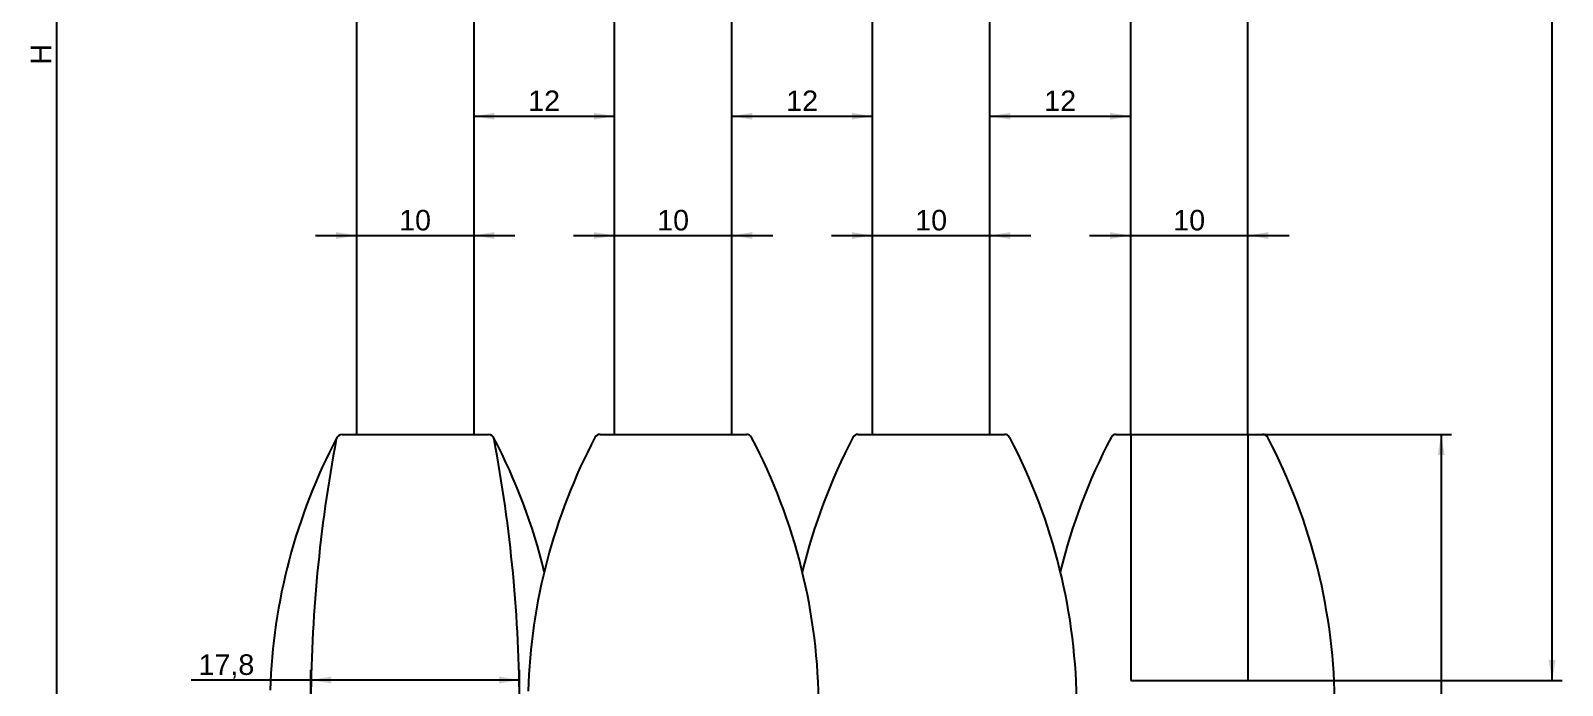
# Model space of a CAD drawing. Header units: millimetres. Extents: x -17 to 488, y 327 to 596.
# Drawn here: x 357.4 to 487.9, y 405.1 to 461 of the extents above; entities that cross this region are included whole.
import ezdxf
from ezdxf.enums import TextEntityAlignment as Align
from ezdxf.lldxf.tags import DXFTag

# ---------------------------------------------------------------- set-up
doc = ezdxf.new("R2010")
doc.units = ezdxf.units.MM
doc.layers.add('Default', color=7, linetype='Continuous')
doc.layers.add('DV3_Default', color=7, linetype='Continuous')
doc.styles.add('SEACAD_Arial', font='arial.ttf')
tags = doc.linetypes.add('CENTER2', pattern=[28.575, 19.05, -3.175, 3.175, -3.175]).pattern_tags.tags
tags[10:11] = [DXFTag(74, 4), DXFTag(75, 0), DXFTag(340, '0'), DXFTag(46, 0.0), DXFTag(50, 0.0), DXFTag(44, 0.0), DXFTag(45, 0.0)]
tags[8:9] = [DXFTag(74, 4), DXFTag(75, 0), DXFTag(340, '0'), DXFTag(46, 0.0), DXFTag(50, 0.0), DXFTag(44, 0.0), DXFTag(45, 0.0)]
tags[6:7] = [DXFTag(74, 4), DXFTag(75, 0), DXFTag(340, '0'), DXFTag(46, 0.0), DXFTag(50, 0.0), DXFTag(44, 0.0), DXFTag(45, 0.0)]
tags[4:5] = [DXFTag(74, 4), DXFTag(75, 0), DXFTag(340, '0'), DXFTag(46, 0.0), DXFTag(50, 0.0), DXFTag(44, 0.0), DXFTag(45, 0.0)]
doc.dimstyles.new('ISO', dxfattribs={"dimtxt": 1.75, "dimasz": 1.75, "dimexe": 0.875, "dimexo": 0, "dimgap": 0.4375, "dimtad": 1, "dimtxsty": 'SEACAD_Arial', "dimblk1": '_SE_FILLED', "dimblk2": '_SE_FILLED', "dimsah": 1, "dimcen": 0.875, "dimadec": 0, "dimazin": 0, "dimtfac": 0.5, "dimtdec": 3, "dimtmove": 0, "dimatfit": 3, "dimfxl": 1, "dimarcsym": 0})

# ---------------------------------------------------------------- blocks, each defined once
blk = doc.blocks.new('SE2')
at = {"layer": 'DV3_Default', "color": 7, "linetype": 'Continuous'}
for p, q in [((385.14, 556.03), (385.14, 426.53)), ((395.14, 556.03), (395.14, 426.53)), ((407.14, 426.53), (407.14, 556.03)), ((417.14, 426.53), (417.14, 556.03)), ((429.14, 426.53), (429.14, 556.03)), ((439.14, 426.53), (439.14, 556.03)), ((451.14, 426.53), (451.14, 556.03)), ((461.14, 426.53), (461.14, 556.03)), ((383.91, 426.53), (396.38, 426.53)), ((405.91, 426.53), (418.38, 426.53)), ((427.91, 426.53), (440.38, 426.53)), ((449.91, 426.53), (462.38, 426.53))]:
    blk.add_line(p, q, dxfattribs=at)
at = {"layer": 'DV3_Default', "color": 7, "linetype": 'CENTER2'}
for p, q in [((451.14, 426.53), (451.14, 405.53)), ((461.14, 426.53), (461.14, 405.53)), ((451.14, 405.53), (461.14, 405.53))]:
    blk.add_line(p, q, dxfattribs=at)
at = {"layer": 'DV3_Default', "color": 7, "linetype": 'Continuous'}
for centre, radius, start, end in [((427.59, 403.07), 49.85, 152.271, 178.0912), ((506.24, 402.9), 125, 169.2938, 179.8756), ((383.91, 426.03), 0.5, 90, 169.2938), ((396.38, 426.03), 0.5, 10.7062, 90), ((352.7, 403.07), 49.85, 13.6121, 27.729), ((274.04, 402.9), 125, 0.1246, 10.7062), ((449.59, 403.07), 49.85, 152.271, 178.2005), ((405.91, 426.03), 0.5, 90, 152.271), ((418.38, 426.03), 0.5, 27.729, 90), ((374.7, 403.07), 49.85, 0.1226, 27.729), ((471.59, 403.07), 49.85, 152.271, 166.3879), ((427.91, 426.03), 0.5, 90, 152.271), ((440.38, 426.03), 0.5, 27.729, 90), ((396.7, 403.07), 49.85, 0.1226, 27.729), ((493.59, 403.07), 49.85, 152.271, 166.3864), ((449.91, 426.03), 0.5, 90, 152.271), ((462.38, 426.03), 0.5, 27.729, 90), ((418.7, 403.07), 49.85, 0.1226, 27.729)]:
    blk.add_arc(centre, radius, start, end, dxfattribs=at)
blk = doc.blocks.new('DMBLK75')
at = {"layer": 'Default', "linetype": 'Continuous', "transparency": 16777216}
for points in [[(477.91, 424.78), (477.61, 426.53), (477.32, 424.78)], [(477.91, 346.28), (477.32, 346.28), (477.61, 344.53)]]:
    blk.add_hatch(color=7, dxfattribs=at).paths.add_polyline_path(points)
at = {"layer": 'Default', "color": 7, "linetype": 'Continuous', "transparency": 16777216}
for p, q in [((462.38, 426.53), (478.49, 426.53)), ((477.61, 426.53), (477.61, 344.53)), ((465.57, 344.53), (478.49, 344.53))]:
    blk.add_line(p, q, dxfattribs=at)
at = {"layer": 'Default', "color": 7, "linetype": 'Continuous', "transparency": 16777216, "style": 'SEACAD_Arial'}
blk.add_text('82', height=1.75, rotation=90, dxfattribs=at).set_placement((475.43, 384.16), align=Align.TOP_LEFT)
blk = doc.blocks.new('_SE_FILLED')
at = {"color": 0}
blk.add_line((0, 0), (-1, 0), dxfattribs=at)
blk.add_solid([(0, 0), (-1, -0.1665), (-1, 0.1665), (0, 0)], dxfattribs=at)
blk = doc.blocks.new('DMBLK76')
at = {"layer": 'Default', "linetype": 'Continuous', "transparency": 16777216}
for points in [[(487.36, 554.28), (487.07, 556.03), (486.78, 554.28)], [(487.36, 407.28), (486.78, 407.28), (487.07, 405.53)]]:
    blk.add_hatch(color=7, dxfattribs=at).paths.add_polyline_path(points)
at = {"layer": 'Default', "color": 7, "linetype": 'Continuous', "transparency": 16777216}
for p, q in [((456.14, 556.03), (487.94, 556.03)), ((487.07, 405.53), (487.07, 556.03)), ((461.14, 405.53), (487.94, 405.53))]:
    blk.add_line(p, q, dxfattribs=at)
at = {"layer": 'Default', "color": 7, "linetype": 'Continuous', "transparency": 16777216, "style": 'SEACAD_Arial'}
blk.add_text('HM', height=1.75, rotation=90, dxfattribs=at).set_placement((484.88, 478.28), align=Align.TOP_LEFT)
blk = doc.blocks.new('DMBLK77')
at = {"layer": 'Default', "linetype": 'Continuous', "transparency": 16777216}
for points in [[(359.25, 583.55), (359.84, 583.55), (359.55, 585.3)], [(359.25, 335.58), (359.55, 333.83), (359.84, 335.58)]]:
    blk.add_hatch(color=7, dxfattribs=at).paths.add_polyline_path(points)
at = {"layer": 'Default', "color": 7, "linetype": 'Continuous', "transparency": 16777216}
for p, q in [((369.64, 585.3), (358.67, 585.3)), ((359.55, 585.3), (359.55, 333.83)), ((369.64, 333.83), (358.67, 333.83))]:
    blk.add_line(p, q, dxfattribs=at)
at = {"layer": 'Default', "color": 7, "linetype": 'Continuous', "transparency": 16777216, "style": 'SEACAD_Arial'}
blk.add_text('H', height=1.75, rotation=90, dxfattribs=at).set_placement((357.36, 458.07), align=Align.TOP_LEFT)
blk = doc.blocks.new('DMBLK78')
at = {"layer": 'Default', "linetype": 'Continuous', "transparency": 16777216}
for points in [[(382.99, 405.88), (381.24, 405.59), (382.99, 405.29)], [(397.29, 405.88), (397.29, 405.29), (399.04, 405.59)]]:
    blk.add_hatch(color=7, dxfattribs=at).paths.add_polyline_path(points)
at = {"layer": 'Default', "color": 7, "linetype": 'Continuous', "transparency": 16777216}
for p, q in [((381.24, 374.1), (381.24, 406.46)), ((399.04, 403.17), (399.04, 406.46)), ((371.05, 405.59), (399.04, 405.59))]:
    blk.add_line(p, q, dxfattribs=at)
at = {"layer": 'Default', "color": 7, "linetype": 'Continuous', "transparency": 16777216, "style": 'SEACAD_Arial'}
blk.add_text('17,8', height=1.75, dxfattribs=at).set_placement((371.67, 407.77), align=Align.TOP_LEFT)
blk = doc.blocks.new('DMBLK79')
at = {"layer": 'Default', "linetype": 'Continuous', "transparency": 16777216}
for points in [[(383.39, 443.79), (383.39, 443.2), (385.14, 443.5)], [(396.89, 443.79), (395.14, 443.5), (396.89, 443.2)]]:
    blk.add_hatch(color=7, dxfattribs=at).paths.add_polyline_path(points)
at = {"layer": 'Default', "color": 7, "linetype": 'Continuous', "transparency": 16777216}
blk.add_line((381.64, 443.5), (398.64, 443.5), dxfattribs=at)
at = {"layer": 'Default', "color": 7, "linetype": 'Continuous', "transparency": 16777216, "style": 'SEACAD_Arial'}
blk.add_text('10', height=1.75, dxfattribs=at).set_placement((388.77, 445.68), align=Align.TOP_LEFT)
blk = doc.blocks.new('DMBLK80')
at = {"layer": 'Default', "linetype": 'Continuous', "transparency": 16777216}
for points in [[(405.39, 443.79), (405.39, 443.2), (407.14, 443.5)], [(418.89, 443.79), (417.14, 443.5), (418.89, 443.2)]]:
    blk.add_hatch(color=7, dxfattribs=at).paths.add_polyline_path(points)
at = {"layer": 'Default', "color": 7, "linetype": 'Continuous', "transparency": 16777216}
blk.add_line((403.64, 443.5), (420.64, 443.5), dxfattribs=at)
at = {"layer": 'Default', "color": 7, "linetype": 'Continuous', "transparency": 16777216, "style": 'SEACAD_Arial'}
blk.add_text('10', height=1.75, dxfattribs=at).set_placement((410.77, 445.68), align=Align.TOP_LEFT)
blk = doc.blocks.new('DMBLK81')
at = {"layer": 'Default', "linetype": 'Continuous', "transparency": 16777216}
for points in [[(427.39, 443.79), (427.39, 443.2), (429.14, 443.5)], [(440.89, 443.79), (439.14, 443.5), (440.89, 443.2)]]:
    blk.add_hatch(color=7, dxfattribs=at).paths.add_polyline_path(points)
at = {"layer": 'Default', "color": 7, "linetype": 'Continuous', "transparency": 16777216}
blk.add_line((425.64, 443.5), (442.64, 443.5), dxfattribs=at)
at = {"layer": 'Default', "color": 7, "linetype": 'Continuous', "transparency": 16777216, "style": 'SEACAD_Arial'}
blk.add_text('10', height=1.75, dxfattribs=at).set_placement((432.77, 445.68), align=Align.TOP_LEFT)
blk = doc.blocks.new('DMBLK82')
at = {"layer": 'Default', "linetype": 'Continuous', "transparency": 16777216}
for points in [[(449.39, 443.79), (449.39, 443.2), (451.14, 443.5)], [(462.89, 443.79), (461.14, 443.5), (462.89, 443.2)]]:
    blk.add_hatch(color=7, dxfattribs=at).paths.add_polyline_path(points)
at = {"layer": 'Default', "color": 7, "linetype": 'Continuous', "transparency": 16777216}
blk.add_line((447.64, 443.5), (464.64, 443.5), dxfattribs=at)
at = {"layer": 'Default', "color": 7, "linetype": 'Continuous', "transparency": 16777216, "style": 'SEACAD_Arial'}
blk.add_text('10', height=1.75, dxfattribs=at).set_placement((454.77, 445.68), align=Align.TOP_LEFT)
blk = doc.blocks.new('DMBLK83')
at = {"layer": 'Default', "linetype": 'Continuous', "transparency": 16777216}
for points in [[(396.89, 453.96), (395.14, 453.67), (396.89, 453.38)], [(405.39, 453.96), (405.39, 453.38), (407.14, 453.67)]]:
    blk.add_hatch(color=7, dxfattribs=at).paths.add_polyline_path(points)
at = {"layer": 'Default', "color": 7, "linetype": 'Continuous', "transparency": 16777216}
blk.add_line((395.14, 453.67), (407.14, 453.67), dxfattribs=at)
at = {"layer": 'Default', "color": 7, "linetype": 'Continuous', "transparency": 16777216, "style": 'SEACAD_Arial'}
blk.add_text('12', height=1.75, dxfattribs=at).set_placement((399.77, 455.86), align=Align.TOP_LEFT)
blk = doc.blocks.new('DMBLK84')
at = {"layer": 'Default', "linetype": 'Continuous', "transparency": 16777216}
for points in [[(418.89, 453.96), (417.14, 453.67), (418.89, 453.38)], [(427.39, 453.96), (427.39, 453.38), (429.14, 453.67)]]:
    blk.add_hatch(color=7, dxfattribs=at).paths.add_polyline_path(points)
at = {"layer": 'Default', "color": 7, "linetype": 'Continuous', "transparency": 16777216}
blk.add_line((417.14, 453.67), (429.14, 453.67), dxfattribs=at)
at = {"layer": 'Default', "color": 7, "linetype": 'Continuous', "transparency": 16777216, "style": 'SEACAD_Arial'}
blk.add_text('12', height=1.75, dxfattribs=at).set_placement((421.77, 455.86), align=Align.TOP_LEFT)
blk = doc.blocks.new('DMBLK85')
at = {"layer": 'Default', "linetype": 'Continuous', "transparency": 16777216}
for points in [[(440.89, 453.96), (439.14, 453.67), (440.89, 453.38)], [(449.39, 453.96), (449.39, 453.38), (451.14, 453.67)]]:
    blk.add_hatch(color=7, dxfattribs=at).paths.add_polyline_path(points)
at = {"layer": 'Default', "color": 7, "linetype": 'Continuous', "transparency": 16777216}
blk.add_line((439.14, 453.67), (451.14, 453.67), dxfattribs=at)
at = {"layer": 'Default', "color": 7, "linetype": 'Continuous', "transparency": 16777216, "style": 'SEACAD_Arial'}
blk.add_text('12', height=1.75, dxfattribs=at).set_placement((443.77, 455.86), align=Align.TOP_LEFT)

msp = doc.modelspace()

# ---------------------------------------------------------------- block references
at = {"layer": 'Default'}
msp.add_blockref('SE2', (0, 0), dxfattribs=at)

# ---------------------------------------------------------------- dimensions: what is measured, and where the dimension line sits
at = {"layer": 'Default', "color": 7, "linetype": 'Continuous'}
for base, p1, p2, angle, text, picture, middle, dimtype in [((359.545, 585.296), (369.644, 585.296), (369.644, 333.826), 270, '\\A1;H {}', 'DMBLK77', (359.545, 459.561), 161), ((487.069, 556.026), (461.144, 405.526), (456.144, 556.026), 90, '\\A1;HM {}', 'DMBLK76', (487.069, 480.776), 160), ((395.144, 453.673), (395.144, 426.529), (407.144, 426.529), 360, '\\A1;<>', 'DMBLK83', (401.144, 453.673), 161), ((417.144, 453.673), (417.144, 426.529), (429.144, 426.529), 0, '\\A1;<>', 'DMBLK84', (423.144, 453.673), 161), ((439.144, 453.673), (439.144, 426.529), (451.144, 426.526), 359.98757, '\\A1;<>', 'DMBLK85', (445.144, 453.673), 161), ((385.144, 443.496), (385.144, 426.529), (395.144, 426.529), 0, '\\A1;<>', 'DMBLK79', (390.144, 443.496), 161), ((407.144, 443.496), (407.144, 426.529), (417.144, 426.529), 0, '\\A1;<>', 'DMBLK80', (412.144, 443.496), 161), ((429.144, 443.496), (429.144, 426.529), (439.144, 426.529), 0, '\\A1;<>', 'DMBLK81', (434.144, 443.496), 161), ((451.144, 443.496), (451.144, 426.526), (461.144, 426.526), 0, '\\A1;<>', 'DMBLK82', (456.144, 443.496), 161), ((477.614, 344.526), (462.377, 426.526), (465.572, 344.526), 90, '\\A1;<>', 'DMBLK75', (477.614, 385.526), 160)]:
    dim = msp.add_linear_dim(base=base, p1=p1, p2=p2, angle=angle, text=text, dimstyle='ISO', dxfattribs=at)
    dim.commit()
    dim.dimension.update_dxf_attribs({"geometry": picture, "text_midpoint": middle, "dimtype": dimtype})
dim = msp.add_linear_dim(base=(399.044, 405.585), p1=(381.244, 374.1), p2=(399.044, 345.029), text='\\A1;<>', dimstyle='ISO', dxfattribs=at)
dim.commit()
dim.dimension.update_dxf_attribs({"geometry": 'DMBLK78', "text_midpoint": (377.071, 405.585), "dimtype": 160})

doc.saveas('drawing.dxf')
